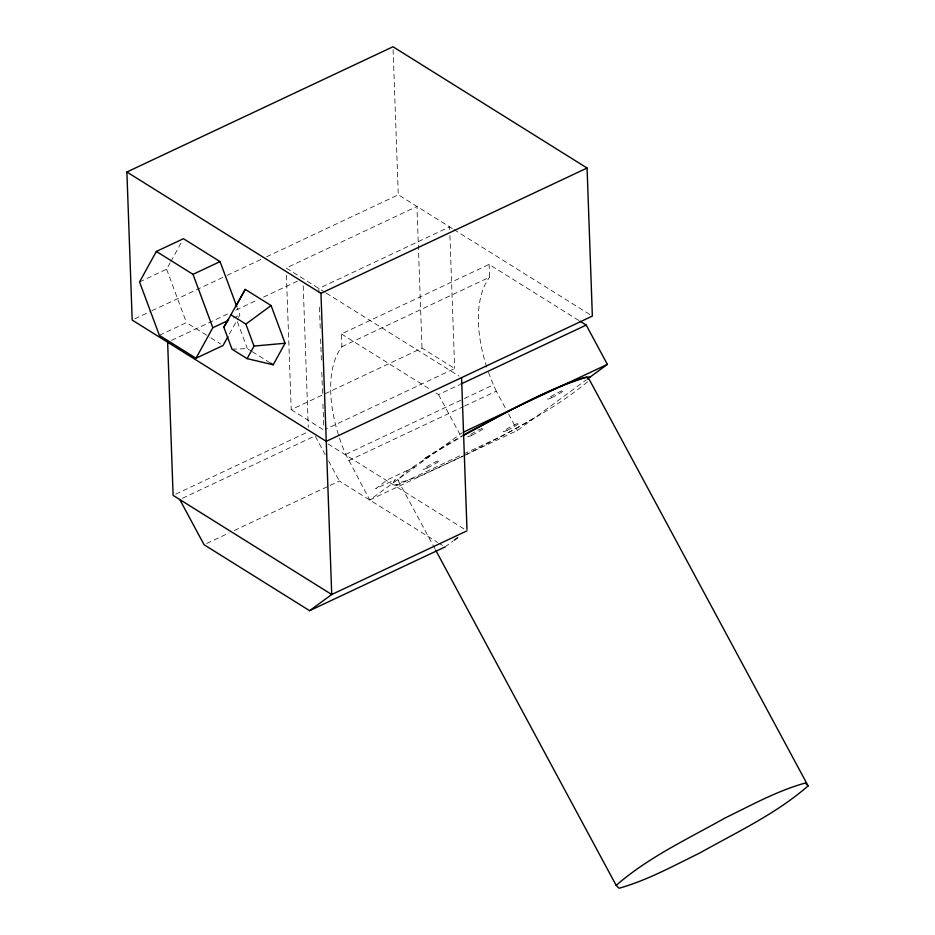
<?xml version="1.0" encoding="UTF-8"?>
<svg xmlns="http://www.w3.org/2000/svg" width="935" height="935" viewBox="0 0 935 935"><rect width="100%" height="100%" fill="white"/><g stroke="black" fill="none" stroke-linecap="round" stroke-linejoin="round"><path stroke-width="0.7" stroke-dasharray="4.67 3.51" d="M139.549 281.949L166.617 269.21L170.123 262.852M170.825 261.578L181.332 242.516M229.367 334.064L237.77 318.812M238.472 317.538L239.874 314.99L237.338 308.153M434.997 548.892L397.656 479.55L409.051 469.604L432.332 454.071L462.159 436.423M587.519 381.854C551.288 411.774 508.313 432.449 466.927 454.27M578.8 320.436L489.122 264.406L341.415 333.935L341.871 346.721A109.816 57.643 64.8 0 0 345.716 454.398L369.722 499.991L462.299 432.671M369.722 499.991L517.429 430.462L586.35 379.832M444.931 546.998L453.078 541.038M465.653 454.901L418.705 476.616L400.519 482.413L397.656 479.55M134.815 318.823L150.629 311.378M151.938 310.759L225.709 276.035M227.03 275.416L261.286 259.299M266.557 256.809L398.287 194.807L452.68 228.794M159.371 335.338L186.427 322.598L209.627 337.103M171.584 340.363L229.379 313.155M235.947 310.069L256.973 300.17M263.541 297.085L300.322 279.764M233.434 318.029L239.874 314.99M341.871 346.721L489.589 277.192L489.122 264.406M286.414 275.264L291.217 409.67L422.012 348.1L454.667 368.507L325.193 429.457M175.745 494.147L307.112 432.309M182.395 498.308L315.083 435.85L325.205 454.667M436.026 393.062L438.492 394.605L459.599 384.671M345.716 454.398L463.094 399.14M464.414 398.52L493.435 384.869A109.816 57.643 64.8 0 1 488.502 372.305M348.556 460.675L463.292 406.667M464.613 406.047L496.263 391.146L505.823 408.899M206.693 543.48L229.028 532.962M234.276 530.496L328.863 485.966M330.184 485.347L339.37 481.022L437.568 542.394M428.733 456.642L423.403 459.143L425.004 458.115A114.21 9.958 -28.3 0 1 462.019 435.932M414.696 466.951L387.628 479.69L375.683 488.654L395.423 479.667L394.932 480.181A114.21 9.958 -28.3 0 0 397.387 484.423L394.43 486.597L462.58 454.515M463.889 453.896L504.514 434.775A109.816 9.572 -28.3 0 0 535.007 417.548M232.009 349.199L247.354 348.615L251.048 350.929M453.919 229.566L589.892 314.546M325.076 292.363L286.157 268.029L416.952 206.471L422.012 348.1M326.303 293.134L459.108 376.115M341.415 333.935L429.843 389.194M252.286 351.7L270.753 363.236M210.854 337.862L220.625 343.975M291.217 409.67L323.872 430.077M328.091 443.985L464.578 529.28M438.796 543.153L442.477 545.456M508.558 413.971L517.429 430.462M438.492 394.605L459.658 433.91M328.582 460.943L339.37 481.022M496.263 391.146L493.435 384.869M237.373 321.698L247.354 348.615M166.617 269.21L186.427 322.598M449.712 229.765L449.606 226.878L318.812 288.447L319.069 295.67M449.922 235.55L454.667 368.507M393.097 49.648L398.287 194.807M319.478 307.229L320.249 328.91M320.611 339.031L321.395 360.7M321.804 372.27L322.575 393.939M322.937 404.06L323.767 427.19M303.209 285.829L308.269 427.318M486.749 367.139A109.816 57.643 64.8 0 1 489.589 277.192M551.568 397.702A9.221 0.806 -28.3 0 0 563.817 390.398A9.221 0.806 -28.3 0 0 551.685 396.066A9.221 0.806 -28.3 0 0 551.568 397.702M471.836 435.242A9.221 0.806 -28.3 0 0 484.085 427.926A9.221 0.806 -28.3 0 0 471.953 433.595A9.221 0.806 -28.3 0 0 471.836 435.242M427.435 467.862A9.221 0.806 -28.3 0 0 439.684 460.546A9.221 0.806 -28.3 0 0 427.552 466.214A9.221 0.806 -28.3 0 0 427.435 467.862M507.167 430.322A9.221 0.806 -28.3 0 0 519.416 423.017A9.221 0.806 -28.3 0 0 507.284 428.686A9.221 0.806 -28.3 0 0 507.167 430.322"/><path stroke-width="1.4" d="M236.824 306.774L220.064 261.601L183.435 238.706L156.367 251.445L139.549 281.949L159.371 335.338L195.999 358.234L223.056 345.494L227.965 336.6M195.999 358.234L212.818 327.729L228.28 320.448M223.851 327.215L245.239 289.394L271.103 305.558L285.081 343.25L273.219 364.779L247.097 358.631L232.009 349.199L223.851 327.215L228.607 319.069M236.006 306.142L245.239 289.394M247.097 358.631L254.016 346.067L245.858 324.083L230.77 314.651M616.177 885.387C648.387 857.266 687.786 838.964 724.8 818.125C751.085 805.327 776.95 790.94 805.245 783.027L808.109 785.891C775.898 814.011 736.499 832.314 699.485 853.152C673.2 865.939 647.347 880.338 619.04 888.25L616.177 885.387L435.687 550.177M245.858 324.083L271.103 305.558M587.472 379.002L607.376 364.381L586.21 325.076L580.027 321.208M179.777 499.547L204.064 544.719L309.625 610.684L331.726 594.508L467.044 530.811M454.246 540.185L457.729 537.625M463.398 435.687L467.126 433.478C506.01 412.919 544.392 390.024 586.724 377.191L589.588 380.054L808.109 785.891M126.891 172.005L392.992 46.75L587.075 168.031L592.358 316.088L326.257 441.343L132.186 320.062L126.891 172.005L320.962 293.298L331.726 594.508L173.115 495.375L167.634 342.222M156.367 251.445L192.996 274.341L220.064 261.601M320.962 293.298L587.075 168.031M460.92 384.051L586.21 325.076M463.62 432.052L607.376 364.381M309.625 610.684L444.931 546.998M254.016 346.067L285.081 343.25M270.753 363.236L273.219 364.779M192.996 274.341L212.818 327.729M461.563 377.658L466.986 529.362M589.798 377.296A109.816 9.572 -28.3 0 0 482.729 424.817L468.073 432.496A114.21 9.958 -28.3 0 0 463.012 435.359"/></g></svg>
